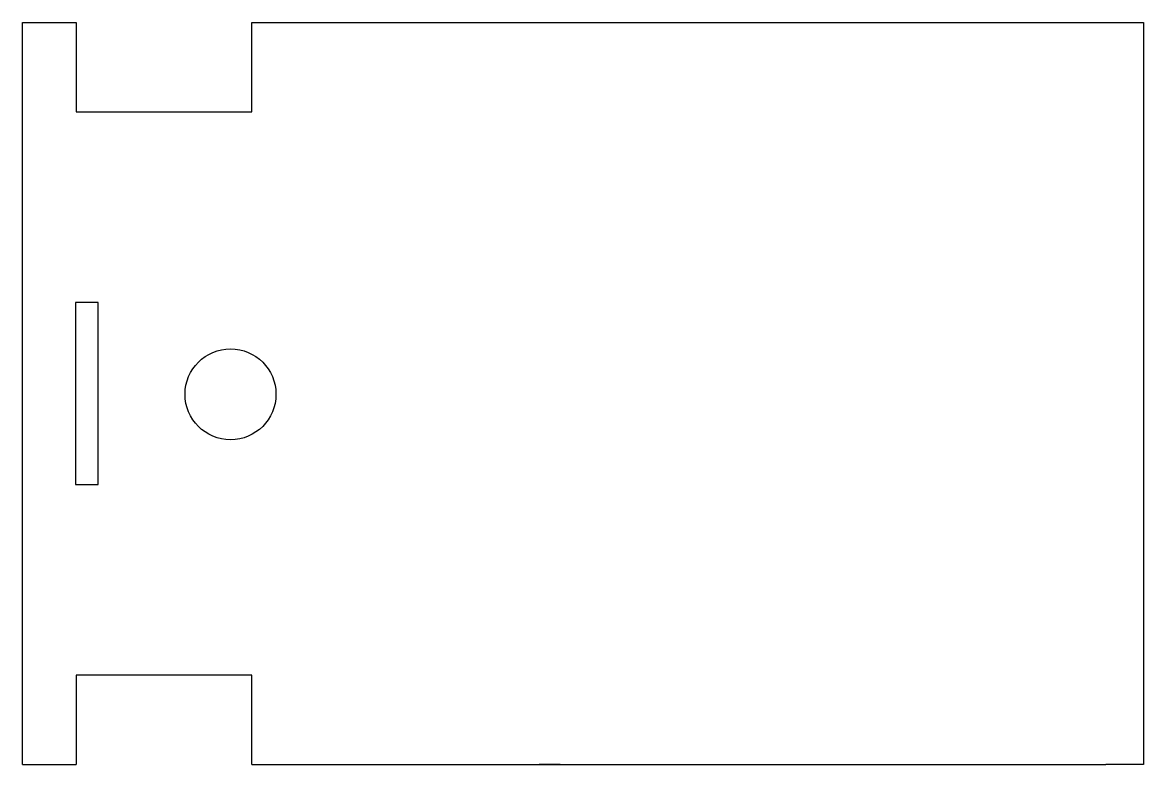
# Model space of a CAD drawing. Header units: millimetres. Extents: x -40 to 108, y -9 to 89.
import ezdxf

# ---------------------------------------------------------------- set-up
doc = ezdxf.new("R2010")
doc.units = ezdxf.units.MM
doc.layers.add('Corte exterior', color=1, linetype='Continuous', true_color=0xff0000)

msp = doc.modelspace()

# ---------------------------------------------------------------- linework, layer by layer
at = {"layer": 'Corte exterior'}
for p, q in [((-39.51, 88.81), (-32.41, 88.81)), ((-39.51, -9.19), (-39.51, 88.81)), ((-32.41, 88.81), (-32.41, 77.01)), ((-9.21, 88.81), (-1.51, 88.81)), ((-9.21, 77.01), (-9.21, 88.81)), ((-32.41, 77.01), (-9.21, 77.01)), ((-32.41, 2.61), (-32.41, -9.19)), ((-9.21, 2.61), (-32.41, 2.61)), ((-9.21, -9.19), (-9.21, 2.61)), ((-39.51, -9.19), (-32.41, -9.19)), ((23.55, -9.19), (50.52, -9.19)), ((31.49, -9.19), (28.69, -9.19)), ((50.52, -9.19), (78.49, -9.19)), ((78.49, -9.19), (89.49, -9.19)), ((89.49, -9.19), (96.49, -9.19)), ((96.49, -9.19), (103.49, -9.19))]:
    msp.add_line(p, q, dxfattribs=at)
for points in [[(-1.51, 88.81), (-0.51, 88.81), (2.29, 88.81), (24.49, 88.81), (108.49, 88.81), (108.49, -9.19), (103.49, -9.19)], [(-9.21, -9.19), (16, -9.19), (32.55, -9.19)]]:
    msp.add_lwpolyline(points, dxfattribs=at)
msp.add_lwpolyline([(-29.51, 51.81), (-32.51, 51.81), (-32.51, 27.81), (-29.51, 27.81)], close=True, dxfattribs=at)
msp.add_circle((-12.04, 39.71), 6, dxfattribs=at)

doc.saveas('drawing.dxf')
